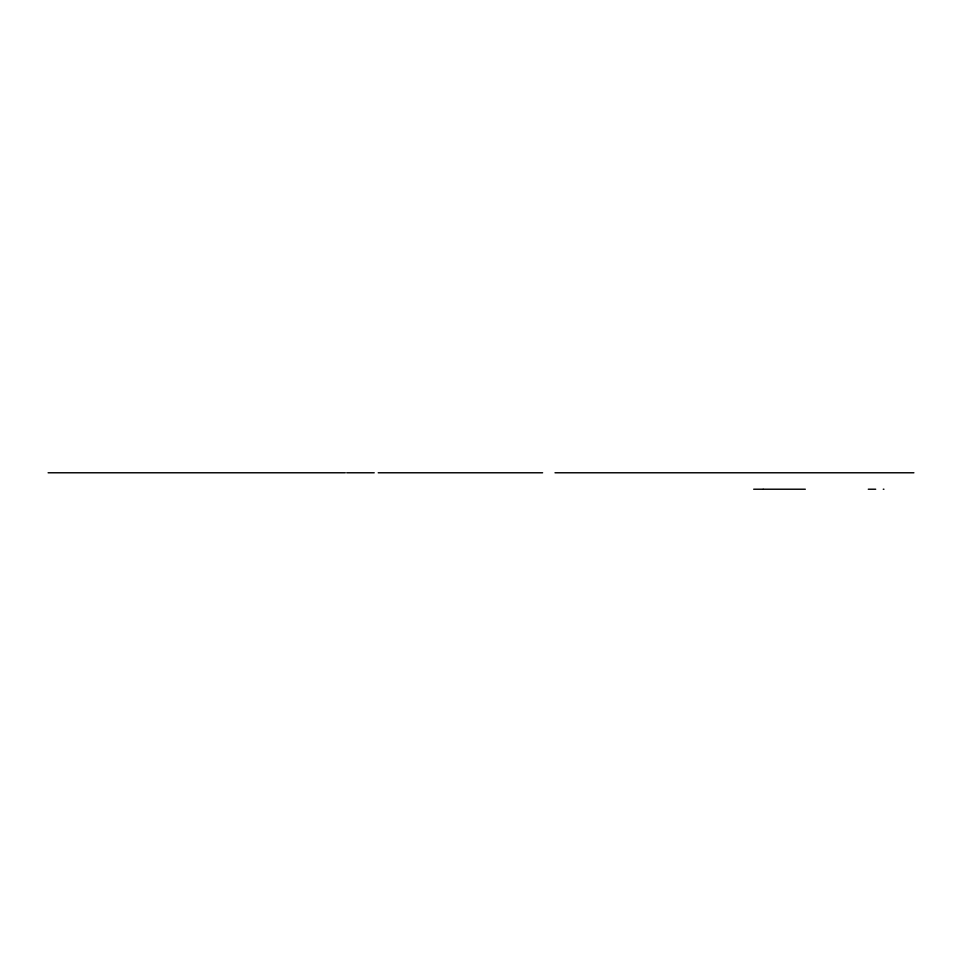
<?xml version="1.0" encoding="UTF-8"?>
<svg xmlns="http://www.w3.org/2000/svg" width="962" height="962" viewBox="0 0 962 962"><rect width="100%" height="100%" fill="white"/><g stroke="black" fill="none" stroke-linecap="round" stroke-linejoin="round"><path stroke-width="1.44" d="M48.112 472.775L345.322 472.775M346.717 472.775L374.218 472.775M378.21 472.775L542.604 472.775M555.002 472.775L913.9 472.775M753.691 489.225L763.082 489.225M763.311 489.225L805.314 489.225M868.289 489.225L875.697 489.225M883.272 489.225L883.934 489.225"/></g></svg>
